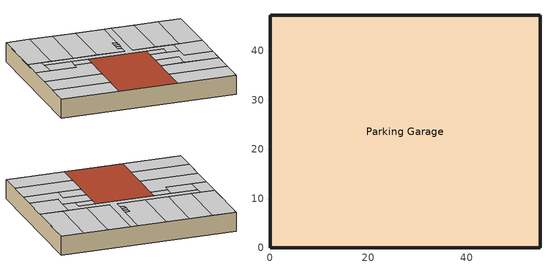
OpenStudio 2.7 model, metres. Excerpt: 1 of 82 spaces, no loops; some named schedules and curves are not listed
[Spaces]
Parking Garage
 floor ground (Surface 171 SlabOnOrBelowGradeF073): 54.86,47.24 54.86,0 0,0 0,47.24 z-6.1
 wall ground (Surface 172-uw BelowGradeWallC114): 0,0 54.86,0 z-6.1:0
 wall ground (Surface 173-uw BelowGradeWallC114): 0,47.24 0,0 z-6.1:0
 wall ground (Surface 174-uw BelowGradeWallC114): 54.86,47.24 0,47.24 z-6.1:0
 wall ground (Surface 175-uw BelowGradeWallC114): 54.86,0 54.86,47.24 z-6.1:0
 ceiling to F1 Business Center: 43.89,14.63 43.89,19.2 36.58,19.2 36.58,14.63 z0
 ceiling to F1 Corridor: 45.72,23.77 45.72,28.96 32.92,28.96 32.92,47.24 30.78,47.24 30.78,28.96 4.57,28.96 4.57,26.82 42.06,26.82 42.06,23.77 z0
 ceiling to F1 Lounge: 54.86,14.63 54.86,19.81 45.72,19.81 45.72,23.77 42.06,23.77 36.58,23.77 36.58,19.2 43.89,19.2 43.89,14.63 z0
 ceiling to F1 Elevator Core: 30.78,32.92 30.78,34.44 29.26,34.44 29.26,32.92 z0
 ceiling to F1 Elevator N: 30.78,34.44 30.78,35.97 29.26,35.97 29.26,34.44 z0
 ceiling to F1 Elevator S: 30.78,31.39 30.78,32.92 29.26,32.92 29.26,31.39 z0
 ceiling to F1 Fitness Center: 54.86,19.81 54.86,28.96 45.72,28.96 45.72,19.81 z0
 ceiling to F1 Leasing Office: 4.57,21.95 4.57,28.96 0,28.96 0,21.95 z0
 ceiling to F1 Mechanical Room: 12.8,21.95 12.8,26.82 4.57,26.82 4.57,21.95 z0
 ceiling to F1 Retail N Core: 30.78,28.96 30.78,31.39 29.26,31.39 29.26,35.97 30.78,35.97 30.78,47.24 21.95,47.24 21.95,28.96 z0
 ceiling to F1 Retail NE Core: 47.55,28.96 47.55,47.24 40.23,47.24 40.23,28.96 z0
 ceiling to F1 Retail NE Inner: 40.23,28.96 40.23,47.24 32.92,47.24 32.92,28.96 z0
 ceiling to F1 Retail NE Outer: 54.86,28.96 54.86,47.24 47.55,47.24 47.55,28.96 z0
 ceiling to F1 Retail NW Inner Core: 21.95,28.96 21.95,47.24 14.63,47.24 14.63,28.96 z0
 ceiling to F1 Retail NW Outer: 7.32,28.96 7.32,47.24 0,47.24 0,28.96 z0
 ceiling to F1 Retail NW Outer Core: 14.63,28.96 14.63,47.24 7.32,47.24 7.32,28.96 z0
 ceiling to F1 Retail SE Bottom: 54.86,0 54.86,7.32 36.58,7.32 36.58,0 z0
 ceiling to F1 Retail SE Top: 54.86,7.32 54.86,14.63 36.58,14.63 36.58,7.32 z0
 ceiling to F1 Retail SW Bottom: 18.29,0 18.29,7.32 0,7.32 0,0 z0
 ceiling to F1 Retail SW Core: 18.29,7.32 18.29,14.63 0,14.63 0,7.32 z0
 ceiling to F1 Retail SW Top: 18.29,14.63 18.29,23.77 12.8,23.77 12.8,21.95 0,21.95 0,14.63 z0
 ceiling to F1 Stairs E: 42.06,23.77 42.06,26.82 36.58,26.82 36.58,23.77 z0
 ceiling to F1 Stairs W: 18.29,23.77 18.29,26.82 12.8,26.82 12.8,23.77 z0
 roof outside (Concrete Podium Roof): 36.58,0 36.58,26.82 18.29,26.82 18.29,0 z0
[Site]
CA_FRESNO-YOSEMITE-IAP_USA Design_Conditions: Latitude {deg}=36.78; Longitude {deg}=-119.72; Time Zone {hr}=-8; Elevation {m}=99.06
[SizingPeriod:DesignDay] Barometric Pressure {Pa}=100141; Sky Clearness=0; Rain Indicator=0; Snow Indicator=0; Day of Month=21; Daylight Saving Time Indicator=0; Dry-Bulb Temperature Range Modifier Type=DefaultMultipliers
Name | Maximum Dry-Bulb Temperature {C} | Daily Dry-Bulb Temperature Range {deltaC} | Humidity Indicating Conditions at Maximum Dry-Bulb | Wind Speed {m/s} | Wind Direction {deg} | Month | Day Type | Humidity Indicating Type | Solar Model Indicator | ASHRAE Taub | ASHRAE Taud
CA_FRESNO-YOSEMITE-IAP Ann Htg 99.6% Condns DB | -0.1 | 0 | -0.1 | 1 | 80 | 12 | WinterDesignDay | Wetbulb | ASHRAEClearSky
CA_FRESNO-YOSEMITE-IAP Ann Clg .4% Condns DB=>MWB | 39.8 | 16.2 | 21.3 | 3.7 | 300 | 7 | SummerDesignDay | Wetbulb | ASHRAETau | 0.383 | 2.374
CA_FRESNO-YOSEMITE-IAP Ann Clg .4% Condns WB=>MDB | 36.3 | 16.2 | 23 | 3.7 | 300 | 7 | SummerDesignDay | Wetbulb | ASHRAETau | 0.383 | 2.374
CA_FRESNO-YOSEMITE-IAP Ann Clg .4% Condns DP=>MDB | 29.8 | 16.2 | 18.5 | 3.7 | 300 | 7 | SummerDesignDay | Dewpoint | ASHRAETau | 0.383 | 2.374
[Site:WaterMainsTemperature]
Calculation Method=Schedule; Temperature Schedule=WaterMainCZ13
[Building]
Building 1: North Axis {deg}=0
[Material] Density {kg/m3}=2239.06; Specific Heat {J/kg-K}=921.096
Name | Roughness | Thickness {m} | Conductivity {W/m-K} | Thermal Absorptance | Solar Absorptance | Visible Absorptance
Concrete - 140 lb/ft3 - 10 in. | Smooth | 0.254 | 1.9514 | 0.9 | 0.7 | 0.8
Stone - 1 in. | MediumRough | 0.0254 | 1.80343 | 0.85 | 0.92 | 0.85
[Construction]
Concrete Podium Roof: Stone - 1 in., Concrete - 140 lb/ft3 - 10 in.
[Construction:FfactorGroundFloor]
Surface 171 SlabOnOrBelowGradeF073: F-Factor {W/m-K}=1.26344; Area {m2}=2591.99; PerimeterExposed {m}=0
[Construction:CfactorUndergroundWall] C-Factor {W/m2-K}=7.66566; Height {m}=6.096
Surface 172-uw BelowGradeWallC114; Surface 173-uw BelowGradeWallC114; Surface 174-uw BelowGradeWallC114; Surface 175-uw BelowGradeWallC114
[Space]
Parking Garage: Building Story=Building Story Parking Garage; Thermal Zone=Thermal Zone: Parking Garage; Design Specification Outdoor Air Object=Thermal Zone: Parking Garage Design Specification Outdoor Air
[ThermalZone]
Thermal Zone: Parking Garage: Multiplier=1; Use Ideal Air Loads=No
[Sizing:Zone] Zone Cooling Design Supply Air Temperature {C}=14; Zone Heating Design Supply Air Temperature {C}=40; Zone Cooling Design Supply Air Humidity Ratio {kg-H2O/kg-air}=0.0085; Zone Heating Design Supply Air Humidity Ratio {kg-H2O/kg-air}=0.008; Zone Heating Sizing Factor=1; Zone Cooling Sizing Factor=1; Cooling Design Air Flow Method=DesignDay; Cooling Minimum Air Flow per Zone Floor Area {m3/s-m2}=0; Cooling Minimum Air Flow {m3/s}=0; Cooling Minimum Air Flow Fraction=0; Heating Design Air Flow Method=DesignDay; Heating Maximum Air Flow per Zone Floor Area {m3/s-m2}=0; Heating Maximum Air Flow {m3/s}=0; Heating Maximum Air Flow Fraction=0; Account for Dedicated Outdoor Air System=No; Dedicated Outdoor Air System Control Strategy=NeutralSupplyAir; Dedicated Outdoor Air Low Setpoint Temperature for Design {C}=autosize; Dedicated Outdoor Air High Setpoint Temperature for Design {C}=autosize
Name | Zone Cooling Design Supply Air Temperature Input Method | Zone Cooling Design Supply Air Temperature Difference {deltaC} | Zone Heating Design Supply Air Temperature Input Method | Zone Heating Design Supply Air Temperature Difference {deltaC}
Thermal Zone: F2-4 1-Bed Core N; Thermal Zone: F2-4 1-Bed Core West; Thermal Zone: F2-4 1-Bed Core East; Thermal Zone: F2-4 1-Bed North; Thermal Zone: F2-4 2-Bed Core NE-NW; Thermal Zone: F2-4 2-Bed East; Thermal Zone: F2-4 2-Bed West; Thermal Zone: F2-4 3-Bed NE; Thermal Zone: F2-4 3-Bed NW; Thermal Zone: F2-4 Studio SE; Thermal Zone: F2-4 Studio SW; Thermal Zone: F5 1-Bed Core N; Thermal Zone: F5 1-Bed Core West; Thermal Zone: F5 1-Bed Core East; Thermal Zone: F5 1-Bed North; Thermal Zone: F5 2-Bed Core NE-NW; Thermal Zone: F5 2-Bed East; Thermal Zone: F5 2-Bed West; Thermal Zone: F5 3-Bed NE; Thermal Zone: F5 3-Bed NW; Thermal Zone: F5 Studio SE; Thermal Zone: F5 Studio SW | TemperatureDifference | 11.1111 | TemperatureDifference | 15
Thermal Zone: Parking Garage | SupplyAirTemperature | 11.11 | SupplyAirTemperature | 11.11
[Zone equipment]
Thermal Zone: F2-4 1-Bed Core N: Thermal Zone: F2-4 1-Bed Core N PropExhFan, ZnSys F2-4 1-Bed Core N
Thermal Zone: F2-4 1-Bed Core West: Thermal Zone: F2-4 1-Bed Core West PropExhFan, ZnSys F2-4 1-Bed Core West
Thermal Zone: F2-4 1-Bed Core East: Thermal Zone: F2-4 1-Bed Core East PropExhFan, ZnSys F2-4 1-Bed Core East
Thermal Zone: F2-4 1-Bed North: Thermal Zone: F2-4 1-Bed North PropExhFan, ZnSys F2-4 1-Bed North
Thermal Zone: F2-4 2-Bed Core NE-NW: Thermal Zone: F2-4 2-Bed Core NE-NW PropExhFan, ZnSys F2-4 2-Bed Core NE-NW
Thermal Zone: F2-4 2-Bed East: Thermal Zone: F2-4 2-Bed East PropExhFan, ZnSys F2-4 2-Bed East
Thermal Zone: F2-4 2-Bed West: Thermal Zone: F2-4 2-Bed West PropExhFan, ZnSys F2-4 2-Bed West
Thermal Zone: F2-4 3-Bed NE: Thermal Zone: F2-4 3-Bed NE PropExhFan, ZnSys F2-4 3-Bed NE
Thermal Zone: F2-4 3-Bed NW: Thermal Zone: F2-4 3-Bed NW PropExhFan, ZnSys F2-4 3-Bed NW
Thermal Zone: F2-4 Studio SE: Thermal Zone: F2-4 Studio SE PropExhFan, ZnSys F2-4 Studio SE
Thermal Zone: F2-4 Studio SW: Thermal Zone: F2-4 Studio SW PropExhFan, ZnSys F2-4 Studio SW
Thermal Zone: F5 1-Bed Core N: Thermal Zone: F5 1-Bed Core N PropExhFan, ZnSys F5 1-Bed Core N
Thermal Zone: F5 1-Bed Core West: Thermal Zone: F5 1-Bed Core West PropExhFan, ZnSys F5 1-Bed Core West
Thermal Zone: F5 1-Bed Core East: Thermal Zone: F5 1-Bed Core East PropExhFan, ZnSys F5 1-Bed Core East
Thermal Zone: F5 1-Bed North: Thermal Zone: F5 1-Bed North PropExhFan, ZnSys F5 1-Bed North
Thermal Zone: F5 2-Bed Core NE-NW: Thermal Zone: F5 2-Bed Core NE-NW PropExhFan, ZnSys F5 2-Bed Core NE-NW
Thermal Zone: F5 2-Bed East: Thermal Zone: F5 2-Bed East PropExhFan, ZnSys F5 2-Bed East
Thermal Zone: F5 2-Bed West: Thermal Zone: F5 2-Bed West PropExhFan, ZnSys F5 2-Bed West
Thermal Zone: F5 3-Bed NE: Thermal Zone: F5 3-Bed NE PropExhFan, ZnSys F5 3-Bed NE
Thermal Zone: F5 3-Bed NW: Thermal Zone: F5 3-Bed NW PropExhFan, ZnSys F5 3-Bed NW
Thermal Zone: F5 Studio SE: Thermal Zone: F5 Studio SE PropExhFan, ZnSys F5 Studio SE
Thermal Zone: F5 Studio SW: Thermal Zone: F5 Studio SW PropExhFan, ZnSys F5 Studio SW
Thermal Zone: Parking Garage: Thermal Zone: Parking Garage PropExhFan
[BuildingStory]
Building Story Parking Garage
[People:Definition]
Parking Garage People Definition: Number of People Calculation Method=People/Area; People per Space Floor Area {person/m2}=0.0269098; Fraction Radiant=0.3; Sensible Heat Fraction=0.555556
[People]
Parking Garage People: People Definition=Parking Garage People Definition; Space or SpaceType=Parking Garage; Number of People Schedule=ParkingOccupancy; Activity Level Schedule=Parking Garage People Activity Level; Multiplier=1
[SpaceInfiltration:DesignFlowRate] Space or SpaceType=Parking Garage; Temperature Term Coefficient=0; Velocity Squared Term Coefficient=0
Name | Schedule | Design Flow Rate Calculation Method | Flow per Exterior Surface Area {m3/s-m2} | Constant Term Coefficient | Velocity Term Coefficient | Design Flow Rate {m3/s}
Parking Garage Space Infiltration Design Flow Rate 1 | On | Flow/ExteriorWallArea | 0.000227584 | 0 | 0.224052
Parking Garage Space Infiltration Design Flow Rate 2 | ParkingHVACAvail | Flow/Space |  | 1 | 0 | 9.8755
[Lights:Definition]
Parking Garage Regulated Lights Definition: Design Level Calculation Method=Watts/Area; Watts per Space Floor Area {W/m2}=1.07639; Fraction Radiant=0.58; Return Air Fraction=0
[Lights]
Parking Garage Regulated Lights: Lights Definition=Parking Garage Regulated Lights Definition; Space or SpaceType=Parking Garage; Schedule=ParkingLights; Fraction Replaceable=1
[AvailabilityManager:NightCycle] Control Type=CycleOnAny; Thermostat Tolerance {deltaC}=1.11111; Cycling Run Time Control Type=ThermostatWithMinimumRunTime; Cycling Run Time {s}=900
Availability Manager Night Cycle 1; Availability Manager Night Cycle 2
[Coil:Heating:Gas] Availability Schedule=Always On; Gas Burner Efficiency=0.810316; Parasitic Electric Load {W}=0; Part Load Fraction Correlation Curve=CoilHtgFurnFIRRatio_fQRatio; Parasitic Gas Load {W}=0
Name | Nominal Capacity {W}
CoilHtg 1 | 5442.59
CoilHtg 2 | 11388.8
CoilHtg 3 | 11418.9
CoilHtg 4 | 27899.6
CoilHtg 5 | 14816.5
CoilHtg 6 | 25837.8
CoilHtg 7 | 25832
CoilHtg 8 | 12740.3
CoilHtg 9 | 12738.8
CoilHtg 10 | 6798.31
CoilHtg 11 | 6795.67
CoilHtg 12 | 2650.21
CoilHtg 13 | 5540.22
CoilHtg 14 | 5540.33
CoilHtg 15 | 13586
CoilHtg 16 | 6290.24
CoilHtg 17 | 12258.8
CoilHtg 18 | 12258.3
CoilHtg 19 | 5827.57
CoilHtg 20 | 5827.4
CoilHtg 21 | 2881.3
CoilHtg 22 | 2881.32
[Coil:Cooling:DX:SingleSpeed] Availability Schedule=Always On Discrete; Rated Sensible Heat Ratio=autosize; Rated COP {W/W}=4.41404; Rated Evaporator Fan Power Per Volume Flow Rate {W/(m3/s)}=773.3; Total Cooling Capacity Function of Temperature Curve=CoilClgDXQRatio_fTwbToadbSI; Total Cooling Capacity Function of Flow Fraction Curve=CoilClgDXSnglQRatio_fCFMRatio; Energy Input Ratio Function of Flow Fraction Curve=CoilClgDXSnglEIRRatio_fCFMRatio; Part Load Fraction Correlation Curve=CoilClgDXSEEREIRRatio_fQFrac; Condenser Type=AirCooled; Evaporative Condenser Effectiveness=0; Evaporative Condenser Air Flow Rate {m3/s}=Autosize; Evaporative Condenser Pump Rated Power Consumption {W}=Autosize; Crankcase Heater Capacity {W}=0; Maximum Outdoor Dry-Bulb Temperature for Crankcase Heater Operation {C}=0; Basin Heater Capacity {W/K}=0; Basin Heater Setpoint Temperature {C}=10
Name | Rated Total Cooling Capacity {W} | Rated Air Flow Rate {m3/s} | Energy Input Ratio Function of Temperature Curve
CoilCooling 1 | 8586.57 | 0.496437 | CoilClgDXSEEREIR_fTwbToadbSI
CoilCooling 2 | 18368.2 | 1.06197 | CoilClgDXSEEREIR_fTwbToadbSI-2
CoilCooling 3 | 21615.5 | 1.24971 | CoilClgDXSEEREIR_fTwbToadbSI-3
CoilCooling 4 | 34505 | 1.99493 | CoilClgDXSEEREIR_fTwbToadbSI-4
CoilCooling 5 | 17172.7 | 0.992845 | CoilClgDXSEEREIR_fTwbToadbSI-5
CoilCooling 6 | 40757.1 | 2.35638 | CoilClgDXSEEREIR_fTwbToadbSI-6
CoilCooling 7 | 48778.2 | 2.82013 | CoilClgDXSEEREIR_fTwbToadbSI-7
CoilCooling 8 | 18584.3 | 1.07446 | CoilClgDXSEEREIR_fTwbToadbSI-8
CoilCooling 9 | 22293.2 | 1.28889 | CoilClgDXSEEREIR_fTwbToadbSI-9
CoilCooling 10 | 11508.1 | 0.665342 | CoilClgDXSEEREIR_fTwbToadbSI-10
CoilCooling 11 | 10775.5 | 0.62299 | CoilClgDXSEEREIR_fTwbToadbSI-11
CoilCooling 12 | 3254.35 | 0.188152 | CoilClgDXSEEREIR_fTwbToadbSI-12
CoilCooling 13 | 6779.7 | 0.391972 | CoilClgDXSEEREIR_fTwbToadbSI-13
CoilCooling 14 | 8399.94 | 0.485648 | CoilClgDXSEEREIR_fTwbToadbSI-14
CoilCooling 15 | 13905.5 | 0.803948 | CoilClgDXSEEREIR_fTwbToadbSI-15
CoilCooling 16 | 6923.16 | 0.400265 | CoilClgDXSEEREIR_fTwbToadbSI-16
CoilCooling 17 | 14500.5 | 0.838353 | CoilClgDXSEEREIR_fTwbToadbSI-17
CoilCooling 18 | 18140.7 | 1.04881 | CoilClgDXSEEREIR_fTwbToadbSI-18
CoilCooling 19 | 6597.59 | 0.381443 | CoilClgDXSEEREIR_fTwbToadbSI-19
CoilCooling 20 | 8273.16 | 0.478314 | CoilClgDXSEEREIR_fTwbToadbSI-20
CoilCooling 21 | 4090.69 | 0.236504 | CoilClgDXSEEREIR_fTwbToadbSI-21
CoilCooling 22 | 3823.17 | 0.221041 | CoilClgDXSEEREIR_fTwbToadbSI-22
[DesignSpecification:OutdoorAir]
Thermal Zone: Parking Garage Design Specification Outdoor Air: Outdoor Air Method=Maximum; Outdoor Air Flow per Person {m3/s-person}=0; Outdoor Air Flow per Floor Area {m3/s-m2}=0
[Fan:ZoneExhaust] Flow Fraction Schedule=On; System Availability Manager Coupling Mode=Decoupled
Name | Availability Schedule | Fan Total Efficiency | Pressure Rise {Pa} | Maximum Flow Rate {m3/s} | Balanced Exhaust Fraction Schedule
Thermal Zone: F2-4 1-Bed Core N PropExhFan; Thermal Zone: F5 2-Bed Core NE-NW PropExhFan | ResidentialLivingHVACAvail | 0.55575 | 824.696 | 0.0518198 | Off
Thermal Zone: F2-4 1-Bed Core West PropExhFan; Thermal Zone: F2-4 1-Bed Core East PropExhFan | ResidentialLivingHVACAvail | 0.55575 | 824.696 | 0.10364 | Off
Thermal Zone: F2-4 1-Bed North PropExhFan | ResidentialLivingHVACAvail | 0.55575 | 824.696 | 0.264196 | Off
Thermal Zone: F2-4 2-Bed Core NE-NW PropExhFan | ResidentialLivingHVACAvail | 0.55575 | 824.696 | 0.155459 | Off
Thermal Zone: F2-4 2-Bed East PropExhFan; Thermal Zone: F2-4 2-Bed West PropExhFan | ResidentialLivingHVACAvail | 0.55575 | 824.696 | 0.233189 | Off
Thermal Zone: F2-4 3-Bed NE PropExhFan; Thermal Zone: F2-4 3-Bed NW PropExhFan | ResidentialLivingHVACAvail | 0.55575 | 824.696 | 0.102365 | Off
Thermal Zone: F2-4 Studio SE PropExhFan; Thermal Zone: F2-4 Studio SW PropExhFan | ResidentialLivingHVACAvail | 0.55575 | 824.696 | 0.0441743 | Off
Thermal Zone: F5 1-Bed Core N PropExhFan | ResidentialLivingHVACAvail | 0.55575 | 824.696 | 0.0172733 | Off
Thermal Zone: F5 1-Bed Core West PropExhFan; Thermal Zone: F5 1-Bed Core East PropExhFan | ResidentialLivingHVACAvail | 0.55575 | 824.696 | 0.0345466 | Off
Thermal Zone: F5 1-Bed North PropExhFan | ResidentialLivingHVACAvail | 0.55575 | 824.696 | 0.0880654 | Off
Thermal Zone: F5 2-Bed East PropExhFan; Thermal Zone: F5 2-Bed West PropExhFan | ResidentialLivingHVACAvail | 0.55575 | 824.696 | 0.0777297 | Off
Thermal Zone: F5 3-Bed NE PropExhFan; Thermal Zone: F5 3-Bed NW PropExhFan | ResidentialLivingHVACAvail | 0.55575 | 824.696 | 0.0341218 | Off
Thermal Zone: F5 Studio SE PropExhFan; Thermal Zone: F5 Studio SW PropExhFan | ResidentialLivingHVACAvail | 0.55575 | 824.696 | 0.0147248 | Off
Thermal Zone: Parking Garage PropExhFan | ParkingHVACAvail | 0.6045 | 241.437 | 9.8755 | On
[Fan:OnOff] Availability Schedule=Always On; Fan Total Efficiency=0.4275; Pressure Rise {Pa}=317.19; Motor Efficiency=0.855; Motor In Airstream Fraction=1
Name | Maximum Flow Rate {m3/s} | Fan Power Ratio Function of Speed Ratio Curve | Fan Efficiency Ratio Function of Speed Ratio Curve
Fan 1 | 0.496437 | Fan On Off Power Curve | Fan On Off Efficiency Curve
Fan 2 | 1.06197 | Fan On Off Power Curve 1 | Fan On Off Efficiency Curve 1
Fan 3 | 1.24971 | Fan On Off Power Curve 2 | Fan On Off Efficiency Curve 2
Fan 4 | 1.99493 | Fan On Off Power Curve 3 | Fan On Off Efficiency Curve 3
Fan 5 | 0.992845 | Fan On Off Power Curve 4 | Fan On Off Efficiency Curve 4
Fan 6 | 2.35638 | Fan On Off Power Curve 5 | Fan On Off Efficiency Curve 5
Fan 7 | 2.82013 | Fan On Off Power Curve 6 | Fan On Off Efficiency Curve 6
Fan 8 | 1.07446 | Fan On Off Power Curve 7 | Fan On Off Efficiency Curve 7
Fan 9 | 1.28889 | Fan On Off Power Curve 8 | Fan On Off Efficiency Curve 8
Fan 10 | 0.665342 | Fan On Off Power Curve 9 | Fan On Off Efficiency Curve 9
Fan 11 | 0.62299 | Fan On Off Power Curve 10 | Fan On Off Efficiency Curve 10
Fan 12 | 0.188152 | Fan On Off Power Curve 11 | Fan On Off Efficiency Curve 11
Fan 13 | 0.391972 | Fan On Off Power Curve 12 | Fan On Off Efficiency Curve 12
Fan 14 | 0.485648 | Fan On Off Power Curve 13 | Fan On Off Efficiency Curve 13
Fan 15 | 0.803948 | Fan On Off Power Curve 14 | Fan On Off Efficiency Curve 14
Fan 16 | 0.400265 | Fan On Off Power Curve 15 | Fan On Off Efficiency Curve 15
Fan 17 | 0.838353 | Fan On Off Power Curve 16 | Fan On Off Efficiency Curve 16
Fan 18 | 1.04881 | Fan On Off Power Curve 17 | Fan On Off Efficiency Curve 17
Fan 19 | 0.381443 | Fan On Off Power Curve 18 | Fan On Off Efficiency Curve 18
Fan 20 | 0.478314 | Fan On Off Power Curve 19 | Fan On Off Efficiency Curve 19
Fan 21 | 0.236504 | Fan On Off Power Curve 20 | Fan On Off Efficiency Curve 20
Fan 22 | 0.221041 | Fan On Off Power Curve 21 | Fan On Off Efficiency Curve 21
[ZoneHVAC:PackagedTerminalAirConditioner] Availability Schedule=AllOnHVACAvail; Outdoor Air Flow Rate During Cooling Operation {m3/s}=0; Outdoor Air Flow Rate During Heating Operation {m3/s}=0; Outdoor Air Flow Rate When No Cooling or Heating is Needed {m3/s}=0; Fan Placement=DrawThrough; Supply Air Fan Operating Mode Schedule=CyclingHVACAvail
Name | Supply Air Flow Rate During Cooling Operation {m3/s} | Supply Air Flow Rate During Heating Operation {m3/s} | Supply Air Flow Rate When No Cooling or Heating is Needed {m3/s} | Supply Air Fan | Heating Coil | Cooling Coil
ZnSys F2-4 1-Bed Core N | 0.496437 | 0.496437 | 0.496437 | Fan 1 | CoilHtg 1 | CoilCooling 1
ZnSys F2-4 1-Bed Core West | 1.06197 | 1.06197 | 1.06197 | Fan 2 | CoilHtg 2 | CoilCooling 2
ZnSys F2-4 1-Bed Core East | 1.24971 | 1.24971 | 1.24971 | Fan 3 | CoilHtg 3 | CoilCooling 3
ZnSys F2-4 1-Bed North | 1.99493 | 1.99493 | 1.99493 | Fan 4 | CoilHtg 4 | CoilCooling 4
ZnSys F2-4 2-Bed Core NE-NW | 0.992845 | 0.992845 | 0.992845 | Fan 5 | CoilHtg 5 | CoilCooling 5
ZnSys F2-4 2-Bed East | 2.35638 | 2.35638 | 2.35638 | Fan 6 | CoilHtg 6 | CoilCooling 6
ZnSys F2-4 2-Bed West | 2.82013 | 2.82013 | 2.82013 | Fan 7 | CoilHtg 7 | CoilCooling 7
ZnSys F2-4 3-Bed NE | 1.07446 | 1.07446 | 1.07446 | Fan 8 | CoilHtg 8 | CoilCooling 8
ZnSys F2-4 3-Bed NW | 1.28889 | 1.28889 | 1.28889 | Fan 9 | CoilHtg 9 | CoilCooling 9
ZnSys F2-4 Studio SE | 0.665342 | 0.665342 | 0.665342 | Fan 10 | CoilHtg 10 | CoilCooling 10
ZnSys F2-4 Studio SW | 0.62299 | 0.62299 | 0.62299 | Fan 11 | CoilHtg 11 | CoilCooling 11
ZnSys F5 1-Bed Core N | 0.188152 | 0.188152 | 0.188152 | Fan 12 | CoilHtg 12 | CoilCooling 12
ZnSys F5 1-Bed Core West | 0.391972 | 0.391972 | 0.391972 | Fan 13 | CoilHtg 13 | CoilCooling 13
ZnSys F5 1-Bed Core East | 0.485648 | 0.485648 | 0.485648 | Fan 14 | CoilHtg 14 | CoilCooling 14
ZnSys F5 1-Bed North | 0.803948 | 0.803948 | 0.803948 | Fan 15 | CoilHtg 15 | CoilCooling 15
ZnSys F5 2-Bed Core NE-NW | 0.400265 | 0.400265 | 0.400265 | Fan 16 | CoilHtg 16 | CoilCooling 16
ZnSys F5 2-Bed East | 0.838353 | 0.838353 | 0.838353 | Fan 17 | CoilHtg 17 | CoilCooling 17
ZnSys F5 2-Bed West | 1.04881 | 1.04881 | 1.04881 | Fan 18 | CoilHtg 18 | CoilCooling 18
ZnSys F5 3-Bed NE | 0.381443 | 0.381443 | 0.381443 | Fan 19 | CoilHtg 19 | CoilCooling 19
ZnSys F5 3-Bed NW | 0.478314 | 0.478314 | 0.478314 | Fan 20 | CoilHtg 20 | CoilCooling 20
ZnSys F5 Studio SE | 0.236504 | 0.236504 | 0.236504 | Fan 21 | CoilHtg 21 | CoilCooling 21
ZnSys F5 Studio SW | 0.221041 | 0.221041 | 0.221041 | Fan 22 | CoilHtg 22 | CoilCooling 22
[Curve:Biquadratic]
CoilClgDXQRatio_fTwbToadbSI: Coefficient1 Constant=0.86779; Coefficient2 x=0.014245; Coefficient3 x**2=0.000554; Coefficient4 y=-0.007569; Coefficient5 y**2=3.2e-005; Coefficient6 x*y=-0.000191; Minimum Value of x=13.89; Maximum Value of x=25; Minimum Value of y=23.89; Maximum Value of y=46.11; Minimum Curve Output=0.77; Maximum Curve Output=1.29
[Curve:Cubic]
CoilClgDXSEEREIRRatio_fQFrac: Coefficient1 Constant=1; Coefficient2 x=0; Coefficient3 x**2=0; Coefficient4 x**3=0; Minimum Value of x=0.7; Maximum Value of x=1; Minimum Curve Output=1; Maximum Curve Output=1
[Curve:Quadratic]
Name | Coefficient1 Constant | Coefficient2 x | Coefficient3 x**2 | Minimum Value of x | Maximum Value of x | Minimum Curve Output | Maximum Curve Output
CoilClgDXSnglQRatio_fCFMRatio | 0.8 | 0.2 | 0 | 0 | 100 | 0.8
CoilClgDXSnglEIRRatio_fCFMRatio | 1.156 | -0.1816 | 0.0256 | 0 | 100
CoilHtgFurnFIRRatio_fQRatio | 0.01861 | 1.09421 | -0.112819 | 0.7 | 1 | 0.73 | 1
[Table:MultiVariableLookup]
CoilClgDXSEEREIR_fTwbToadbSI; CoilClgDXSEEREIR_fTwbToadbSI-2; CoilClgDXSEEREIR_fTwbToadbSI-3; CoilClgDXSEEREIR_fTwbToadbSI-4; CoilClgDXSEEREIR_fTwbToadbSI-5; CoilClgDXSEEREIR_fTwbToadbSI-6; CoilClgDXSEEREIR_fTwbToadbSI-7: EvaluateCurveToLimits, BiQuadratic, 1, Temperature, Temperature, Dimensionless, 2, 19.44, 35, 1, 19.44, 27.78, 0.848843, 19.44, 43.33, 1.2035, 13.89, 35, 1.16491, 13.89, 27.78, 0.99253, 13.89, 43.33, 1.39688, 25, 35, 0.883486, 25, 27.78, 0.747382, 25, 43.33, 1.06682
[Schedule:Year]
WaterMainCZ13: 1, 31, WaterMainCZ13JanWk, 2, 28, WaterMainCZ13FebWk, 3, 31, WaterMainCZ13MarWk, 4, 30, WaterMainCZ13AprWk, 5, 31, WaterMainCZ13MayWk, 6, 30, WaterMainCZ13JunWk, 7, 31, WaterMainCZ13JulWk, 8, 31, WaterMainCZ13AugWk, 9, 30, WaterMainCZ13SepWk, 10, 31, WaterMainCZ13OctWk, 11, 30, WaterMainCZ13NovWk, 12, 31, WaterMainCZ13DecWk
ParkingOccupancy: 12, 31, ParkingOccupancyWk
ParkingHVACAvail: 12, 31, ParkingHVACAvailWk
On: 12, 31, OnWk
ParkingLights: 12, 31, ParkingLightsWk
[Schedule:Ruleset]
Name | Default Day Schedule
Parking Garage People Activity Level | Schedule:Day #1
Always On | Schedule Day 2
[Schedule:Constant]
Always On Discrete: Value=1
